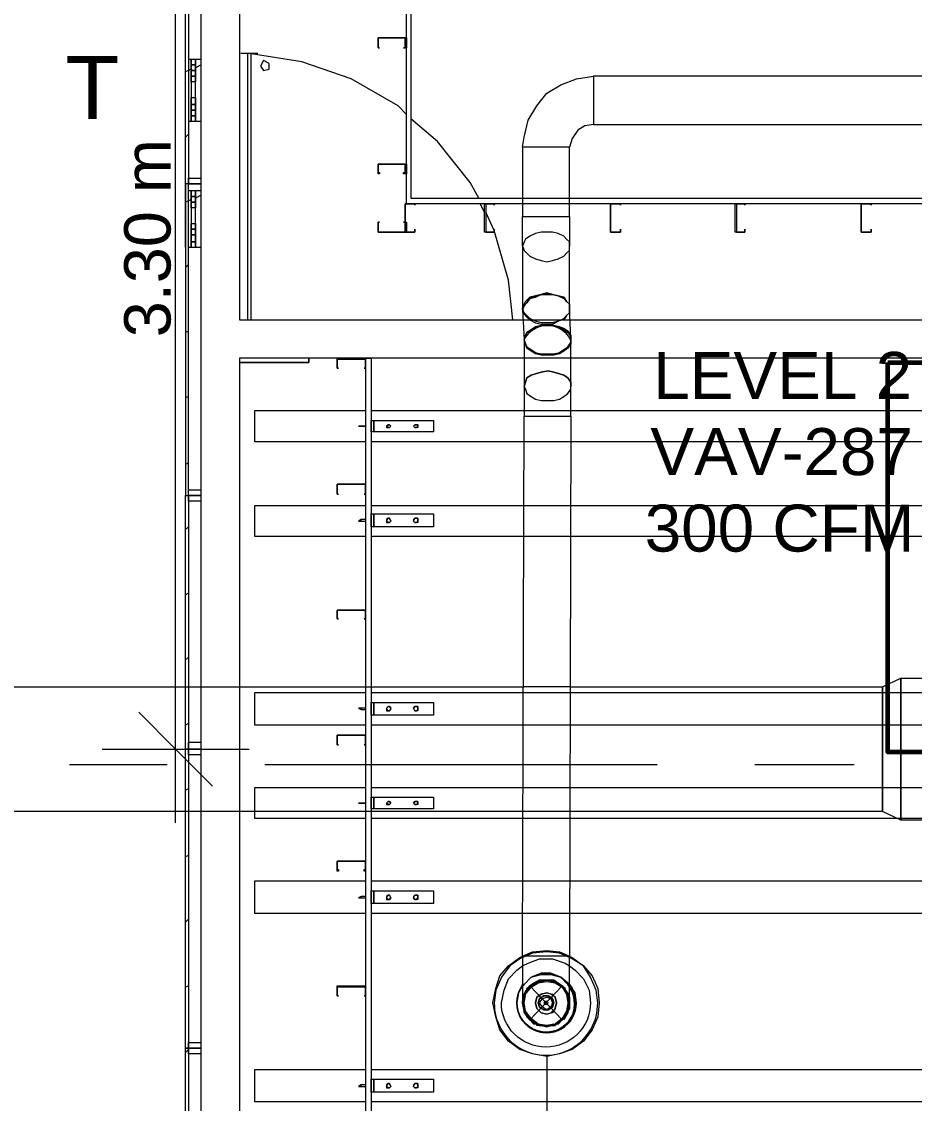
# Model space of a CAD drawing. Header units: metres. Extents: x -2 to 207, y -8 to 52.
# Drawn here: x 22.52 to 25.408, y 12.881 to 16.379 of the extents above; entities that cross this region are included whole.
import ezdxf

# ---------------------------------------------------------------- set-up
doc = ezdxf.new("R2010")
doc.units = ezdxf.units.M
doc.layers.add('HVAC - Ductos', color=5, linetype='Continuous', lineweight=0)
doc.layers.add('PDF_Text', color=7, linetype='Continuous', lineweight=0)
doc.layers.add('PDF_Geometry', color=7, linetype='Continuous', lineweight=0, true_color=0xaaaaaa)
doc.styles.add('PDF Helvetica', font='')
doc.styles.get('PDF Helvetica').set_extended_font_data('Helvetica')

msp = doc.modelspace()

# ---------------------------------------------------------------- linework, layer by layer
at = {"layer": 'HVAC - Ductos', "lineweight": 0}
for points in [[(23.0178, 13.7881), (23.0178, 17.3298), (23.0178, 19.3962)], [(24.2916, 15.7492), (24.2916, 15.7262), (24.2916, 15.685), (24.2916, 15.653), (24.2916, 15.6667), (24.2824, 15.6758), (24.2732, 15.685), (24.2549, 15.6942), (24.2365, 15.6988), (24.2182, 15.6988), (24.1999, 15.6988), (24.1816, 15.6942), (24.1632, 15.685), (24.1495, 15.6758), (24.1449, 15.6667), (24.1403, 15.653), (24.1403, 15.685), (24.1403, 15.7262), (24.1403, 15.7492), (24.1449, 15.7492), (24.1495, 15.7492), (24.1632, 15.7492), (24.1816, 15.7492), (24.1999, 15.7492), (24.2182, 15.7492), (24.2365, 15.7492), (24.2549, 15.7492), (24.2732, 15.7492), (24.2824, 15.7492), (24.2916, 15.7492), (24.2916, 15.9737), (24.2824, 15.9737), (24.2686, 15.9737), (24.2549, 15.9737), (24.2365, 15.9737), (24.2182, 15.9737), (24.1953, 15.9737), (24.177, 15.9737), (24.1632, 15.9737), (24.1495, 15.9737), (24.1449, 15.9737), (24.1403, 15.9737), (24.1449, 16.0057), (24.1587, 16.0607), (24.1862, 16.1065), (24.2182, 16.1477), (24.264, 16.1752), (24.3144, 16.1936), (24.3694, 16.2028), (24.3694, 16.1982), (24.3694, 16.189), (24.3694, 16.1798), (24.3694, 16.1615), (24.3694, 16.1431), (24.3694, 16.1248), (24.3694, 16.1065), (24.3694, 16.0882), (24.3694, 16.0699), (24.3694, 16.0607), (24.3694, 16.0515), (24.3694, 16.0469), (24.3419, 16.0423), (24.319, 16.0286), (24.3007, 16.0011), (24.2916, 15.9737), (24.2824, 15.9737), (24.2686, 15.9737), (24.2549, 15.9737), (24.2365, 15.9737), (24.2182, 15.9737), (24.1953, 15.9737), (24.177, 15.9737), (24.1632, 15.9737), (24.1495, 15.9737), (24.1449, 15.9737), (24.1403, 15.9737), (24.1403, 15.7492), (24.1449, 15.7492), (24.1495, 15.7492), (24.1632, 15.7492), (24.1816, 15.7492), (24.1999, 15.7492), (24.2182, 15.7492), (24.2365, 15.7492)], [(25.5881, 16.2028), (24.3694, 16.2028), (24.3694, 16.1982), (24.3694, 16.189), (24.3694, 16.1798), (24.3694, 16.1615), (24.3694, 16.1431), (24.3694, 16.1248), (24.3694, 16.1065), (24.3694, 16.0882), (24.3694, 16.0699), (24.3694, 16.0607), (24.3694, 16.0515), (24.3694, 16.0469), (25.5881, 16.0469)], [(24.1403, 15.653), (24.1449, 15.6392), (24.1541, 15.63), (24.1632, 15.6209), (24.1816, 15.6117), (24.1999, 15.6071), (24.2182, 15.6025), (24.2365, 15.6071), (24.2549, 15.6117), (24.2732, 15.6209), (24.2824, 15.63), (24.2916, 15.6392), (24.2916, 15.653)], [(24.1403, 15.4467), (24.1449, 15.433), (24.1541, 15.4239), (24.1632, 15.4147), (24.1816, 15.4055), (24.1999, 15.4009), (24.2182, 15.4009), (24.2365, 15.4009), (24.2549, 15.4101), (24.2732, 15.4193), (24.2824, 15.4285), (24.2916, 15.4376), (24.2916, 15.4513), (24.2916, 15.4376), (24.2824, 15.4285), (24.2732, 15.4147), (24.2549, 15.4101), (24.2365, 15.4055), (24.2182, 15.4055), (24.1999, 15.4055), (24.1816, 15.4101), (24.1632, 15.4193), (24.1541, 15.4285), (24.1449, 15.4376), (24.1403, 15.4513)], [(24.1449, 15.1994), (24.1495, 15.1902), (24.1541, 15.1764), (24.1678, 15.1672), (24.1816, 15.1581), (24.1999, 15.1536), (24.2228, 15.1536), (24.2411, 15.1536), (24.2594, 15.1581), (24.2732, 15.1672), (24.287, 15.1764), (24.2961, 15.1902), (24.2961, 15.1994)], [(24.1403, 13.8248), (14.0881, 13.8248), (14.0881, 14.228), (24.1449, 14.228)], [(24.2961, 14.228), (24.1449, 14.228)], [(24.2961, 14.228), (25.3041, 14.228), (25.3041, 13.8248), (24.2961, 13.8248)], [(22.8987, 14.1456), (23.0178, 14.0264), (23.1369, 13.9073)], [(22.7796, 14.0264), (23.0178, 14.0264), (23.256, 14.0264)], [(24.2961, 13.8248), (24.1403, 13.8248)], [(24.1403, 13.3575), (24.1724, 13.3712), (24.2182, 13.3758), (24.2594, 13.3712), (24.2916, 13.3575)], [(24.2916, 13.3529), (24.2594, 13.3667), (24.2182, 13.3712), (24.1724, 13.3667), (24.1403, 13.3529)], [(24.2916, 13.2063), (24.2916, 13.2109), (24.2916, 13.2292), (24.2916, 13.2613), (24.2916, 13.2979), (24.2916, 13.3392), (24.2916, 13.3575), (24.2824, 13.3575), (24.2732, 13.3575), (24.2549, 13.3575), (24.2365, 13.3575), (24.2182, 13.3575), (24.1953, 13.3575), (24.177, 13.3575), (24.1632, 13.3575), (24.1495, 13.3575), (24.1449, 13.3575), (24.1403, 13.3575), (24.1403, 13.3163), (24.1403, 13.275), (24.1403, 13.2429), (24.1403, 13.2201), (24.1403, 13.2063)], [(24.1403, 13.3254), (24.1587, 13.3346), (24.1953, 13.3484), (24.2365, 13.3484), (24.2778, 13.3346), (24.2916, 13.3254)], [(24.177, 13.3575), (24.1632, 13.3575), (24.1495, 13.3575), (24.1449, 13.3575)], [(24.1953, 13.3575), (24.1816, 13.3575)], [(24.287, 13.3575), (24.2824, 13.3575), (24.2732, 13.3575), (24.2549, 13.3575), (24.2365, 13.3575), (24.2182, 13.3575), (24.1999, 13.3575)], [(24.1495, 13.1743), (24.1632, 13.1513), (24.1862, 13.1376), (24.2182, 13.1284), (24.2457, 13.1376), (24.2686, 13.1513), (24.2549, 13.1376), (24.2365, 13.133), (24.2182, 13.1284), (24.1953, 13.133), (24.177, 13.1421), (24.1632, 13.1513), (24.1495, 13.1697), (24.1449, 13.188), (24.1403, 13.2063), (24.1403, 13.2109), (24.1449, 13.2247), (24.1495, 13.2429), (24.1632, 13.2613), (24.177, 13.2705), (24.1953, 13.2796), (24.2182, 13.2796), (24.2365, 13.2796), (24.2549, 13.2705), (24.2686, 13.2613), (24.2824, 13.2429), (24.2916, 13.2247), (24.2916, 13.2109), (24.2916, 13.2063), (24.2916, 13.188), (24.2824, 13.1697), (24.2686, 13.1513)], [(24.1449, 13.2292), (24.1449, 13.2338), (24.1495, 13.2383), (24.1632, 13.2567), (24.1862, 13.2705)], [(24.1862, 13.275), (24.2182, 13.2796), (24.1862, 13.275), (24.1907, 13.275), (24.2182, 13.2796), (24.2411, 13.275), (24.2457, 13.275), (24.2503, 13.275)], [(24.2457, 13.2705), (24.2686, 13.2567), (24.2824, 13.2383)], [(24.1403, 13.2063), (24.1449, 13.2338), (24.1403, 13.2063)], [(24.1495, 13.1788), (24.1449, 13.2063), (24.1495, 13.2292)], [(24.287, 13.2383), (24.287, 13.2338), (24.287, 13.2292), (24.2916, 13.2063), (24.287, 13.1788), (24.287, 13.1743), (24.2732, 13.1513)], [(24.2457, 13.133), (24.2365, 13.133), (24.2182, 13.1284), (24.1953, 13.133), (24.1907, 13.133), (24.1862, 13.133), (24.1862, 13.1376), (24.177, 13.1376), (24.1632, 13.1513), (24.1495, 13.1697), (24.1495, 13.1743), (24.1449, 13.1743), (24.1449, 13.1788), (24.1449, 13.188), (24.1403, 13.2063), (24.1403, 13.2109)], [(24.2411, 13.133), (24.2182, 13.1284), (24.1907, 13.133), (24.1862, 13.1376), (24.1632, 13.1513), (24.1495, 13.1743), (24.1449, 13.1788), (24.1403, 13.2063), (24.1449, 13.1743), (24.1632, 13.1513), (24.1862, 13.1376)], [(24.2916, 13.2109), (24.2916, 13.2063), (24.2916, 13.188), (24.287, 13.1788), (24.287, 13.1743), (24.2824, 13.1697), (24.2686, 13.1513), (24.2549, 13.1376), (24.2457, 13.1376)], [(24.2503, 13.1376), (24.2686, 13.1513), (24.287, 13.1743), (24.2916, 13.2063), (24.287, 13.1788)], [(24.1495, 13.1743), (24.1449, 13.1743), (24.1449, 13.1788)], [(24.2824, 13.1743), (24.2686, 13.1513), (24.2457, 13.1376), (24.2457, 13.133)], [(24.287, 13.1788), (24.287, 13.1743)], [(24.1907, 13.133), (24.1862, 13.133), (24.1862, 13.1376)], [(24.2411, 13.1376), (24.2182, 13.133), (24.1907, 13.1376)], [(24.2182, 13.0322), (24.2182, 12.6519)]]:
    msp.add_lwpolyline(points, dxfattribs=at)
for points in [[(24.2916, 15.653), (24.2916, 15.6667), (24.2824, 15.6758), (24.2732, 15.685), (24.2549, 15.6942), (24.2365, 15.6988), (24.2182, 15.6988), (24.1999, 15.6988), (24.1816, 15.6942), (24.1632, 15.685), (24.1495, 15.6758), (24.1449, 15.6667), (24.1403, 15.653), (24.1403, 15.4513), (24.1449, 15.4651), (24.1495, 15.4743), (24.1632, 15.488), (24.1816, 15.4925), (24.1999, 15.4971), (24.2182, 15.5017), (24.2365, 15.4971), (24.2549, 15.4925), (24.2732, 15.488), (24.2824, 15.4743), (24.2916, 15.4651), (24.2916, 15.4513)], [(24.2182, 15.5017), (24.1999, 15.4971), (24.1816, 15.4925), (24.1632, 15.488), (24.1495, 15.4743), (24.1449, 15.4651), (24.1403, 15.4513), (24.1403, 15.4467), (24.1449, 15.3505), (24.1449, 15.1994), (24.1495, 15.2131), (24.1541, 15.2268), (24.1678, 15.236), (24.1816, 15.2406), (24.1999, 15.2452), (24.2228, 15.2497), (24.2411, 15.2452), (24.2594, 15.2406), (24.2732, 15.236), (24.287, 15.2268), (24.2961, 15.2131), (24.2961, 15.1994), (24.2961, 15.3505), (24.2961, 15.3551), (24.2916, 15.4513), (24.2916, 15.4651), (24.2824, 15.4743), (24.2732, 15.4834), (24.2549, 15.4925), (24.2365, 15.4971), (24.2182, 15.4971), (24.1999, 15.4971), (24.1816, 15.488), (24.1632, 15.4834), (24.1541, 15.4697), (24.1449, 15.4605), (24.1403, 15.4467), (24.1449, 15.4605), (24.1541, 15.4697), (24.1632, 15.4834), (24.1816, 15.488), (24.1999, 15.4971), (24.2182, 15.4971), (24.2365, 15.4971), (24.2549, 15.4925), (24.2732, 15.4834), (24.2824, 15.4743), (24.2916, 15.4651), (24.2916, 15.4513), (24.2916, 15.4651), (24.2824, 15.4743), (24.2732, 15.488), (24.2549, 15.4925), (24.2365, 15.4971)], [(24.2228, 15.3963), (24.2411, 15.3963), (24.2594, 15.3918), (24.2732, 15.3826), (24.287, 15.3735), (24.2961, 15.3597), (24.2961, 15.3505), (24.2961, 15.3551), (24.2961, 15.3643), (24.287, 15.3781), (24.2732, 15.3872), (24.2594, 15.3918), (24.2411, 15.3963), (24.2228, 15.4009), (24.1999, 15.3963), (24.1816, 15.3918), (24.1678, 15.3826), (24.1541, 15.3735), (24.1495, 15.3643), (24.1449, 15.3505), (24.1495, 15.3597), (24.1541, 15.3735), (24.1678, 15.3826), (24.1816, 15.3918), (24.1999, 15.3963)], [(24.1541, 15.323), (24.1495, 15.3368), (24.1449, 15.3505), (24.1495, 15.3368), (24.1541, 15.3276), (24.1678, 15.3184), (24.1816, 15.3093), (24.1999, 15.3047), (24.2228, 15.3047), (24.2411, 15.3047), (24.2594, 15.3093), (24.2732, 15.3184), (24.287, 15.3276), (24.2961, 15.3414), (24.2961, 15.3505), (24.2961, 15.3368), (24.287, 15.323), (24.2732, 15.3138), (24.2594, 15.3047), (24.2411, 15.3001), (24.2228, 15.3001), (24.1999, 15.3001), (24.1816, 15.3047), (24.1678, 15.3138)], [(24.2961, 15.1994), (24.2961, 15.2131), (24.287, 15.2268), (24.2732, 15.236), (24.2594, 15.2406), (24.2411, 15.2452), (24.2228, 15.2497), (24.1999, 15.2452), (24.1816, 15.2406), (24.1678, 15.236), (24.1541, 15.2268), (24.1495, 15.2131), (24.1449, 15.1994), (24.1449, 15.1672), (24.1449, 15.126), (24.1449, 15.1032), (24.1495, 15.1032), (24.1541, 15.1032), (24.1678, 15.1032), (24.1816, 15.1032), (24.1999, 15.1032), (24.2228, 15.1032), (24.2411, 15.1032), (24.2594, 15.1032), (24.2732, 15.1032), (24.287, 15.1032), (24.2961, 15.1032), (24.2961, 15.126), (24.2961, 15.1672)], [(24.2961, 15.1032), (24.2916, 13.3575), (24.3007, 13.3529), (24.3374, 13.3254), (24.3648, 13.2933), (24.3832, 13.2521), (24.3878, 13.2063), (24.3832, 13.1605), (24.3648, 13.1192), (24.3374, 13.0826), (24.3007, 13.0551), (24.2594, 13.0414), (24.2182, 13.0322), (24.1724, 13.0414), (24.1311, 13.0551), (24.0945, 13.0826), (24.067, 13.1192), (24.0533, 13.1605), (24.0441, 13.2063), (24.0533, 13.2521), (24.067, 13.2933), (24.0945, 13.3254), (24.1311, 13.3529), (24.1403, 13.3575), (24.1449, 15.1032), (24.1495, 15.1032), (24.1541, 15.1032), (24.1678, 15.1032), (24.1816, 15.1032), (24.1999, 15.1032), (24.2228, 15.1032), (24.2411, 15.1032), (24.2594, 15.1032), (24.2732, 15.1032), (24.287, 15.1032)], [(25.3636, 13.7973), (25.3041, 13.8248), (25.3041, 14.228), (25.3636, 14.2555)], [(25.3636, 14.2555), (30.3348, 14.2555), (30.3348, 13.7973), (25.3636, 13.7973)], [(24.1449, 13.2659), (24.1678, 13.2887), (24.1999, 13.3025), (24.2319, 13.3025), (24.264, 13.2887), (24.2916, 13.2659), (24.264, 13.2887), (24.2319, 13.3025), (24.1999, 13.3025), (24.1678, 13.2887), (24.1449, 13.2659), (24.1403, 13.2659)], [(24.287, 13.2659), (24.264, 13.2887), (24.2319, 13.2979), (24.1999, 13.2979), (24.1678, 13.2887), (24.1449, 13.2659), (24.1403, 13.2613), (24.1449, 13.2659), (24.1678, 13.2887), (24.1999, 13.2979), (24.2319, 13.2979), (24.264, 13.2887), (24.287, 13.2659), (24.2916, 13.2567)], [(24.1403, 13.2659), (24.1265, 13.2383), (24.122, 13.2063), (24.1265, 13.2383)], [(24.287, 13.188), (24.2824, 13.1697), (24.2686, 13.1513), (24.2549, 13.1421), (24.2365, 13.133), (24.2182, 13.133), (24.1999, 13.133), (24.1816, 13.1421), (24.1632, 13.1513), (24.1541, 13.1697), (24.1449, 13.188), (24.1449, 13.2063), (24.1449, 13.2247), (24.1541, 13.2429), (24.1632, 13.2567), (24.1816, 13.2705), (24.1999, 13.275), (24.2182, 13.2796), (24.2365, 13.275), (24.2549, 13.2705), (24.2686, 13.2567), (24.2824, 13.2429), (24.287, 13.2247), (24.2916, 13.2063)], [(24.2824, 13.1788), (24.2686, 13.1559), (24.2457, 13.1376), (24.2182, 13.133), (24.1907, 13.1376), (24.1678, 13.1559), (24.1495, 13.1788), (24.1449, 13.2063), (24.1495, 13.2338), (24.1678, 13.2567), (24.1907, 13.2705), (24.2182, 13.275), (24.2457, 13.2705), (24.2686, 13.2567), (24.2824, 13.2338), (24.287, 13.2063)], [(24.1632, 13.2613), (24.1449, 13.2338), (24.1632, 13.2613), (24.1862, 13.275)], [(24.287, 13.2338), (24.2686, 13.2613), (24.2457, 13.275), (24.2182, 13.2796), (24.2457, 13.275), (24.2686, 13.2613), (24.287, 13.2338), (24.2916, 13.2063)], [(24.1862, 13.2247), (24.1816, 13.2063), (24.1862, 13.2247), (24.1999, 13.2338), (24.2182, 13.2383), (24.2365, 13.2338), (24.2457, 13.2247), (24.2503, 13.2063), (24.2457, 13.2247), (24.2319, 13.2338), (24.2182, 13.2383), (24.1999, 13.2338)], [(24.1953, 13.2201), (24.1907, 13.2063), (24.1953, 13.2201), (24.2091, 13.2292), (24.2228, 13.2292), (24.2365, 13.2201), (24.2411, 13.2063), (24.2365, 13.2201), (24.2228, 13.2292), (24.2091, 13.2292)], [(24.2319, 13.1925), (24.2182, 13.1834), (24.2045, 13.1925), (24.1953, 13.2063), (24.2045, 13.2201), (24.2182, 13.2247), (24.2319, 13.2201), (24.2365, 13.2063)], [(24.2457, 13.188), (24.2503, 13.2063), (24.2457, 13.188), (24.2365, 13.1743), (24.2182, 13.1697), (24.1999, 13.1743), (24.1862, 13.188), (24.1816, 13.2063), (24.1862, 13.188), (24.1999, 13.1743), (24.2182, 13.1697), (24.2319, 13.1743)], [(24.2365, 13.1925), (24.2411, 13.2063), (24.2365, 13.1925), (24.2228, 13.1834), (24.2091, 13.1834), (24.1953, 13.1925), (24.1907, 13.2063), (24.1953, 13.1925), (24.2091, 13.1834), (24.2228, 13.1834)], [(24.2182, 13.2017), (24.2228, 13.2063), (24.2182, 13.2017), (24.2136, 13.2017), (24.2091, 13.2063), (24.2136, 13.2109), (24.2182, 13.2109), (24.2228, 13.2063), (24.2182, 13.2109), (24.2136, 13.2109), (24.2136, 13.2063), (24.2136, 13.2017)], [(24.2411, 13.133), (24.2457, 13.133), (24.2503, 13.1376), (24.2457, 13.133)]]:
    msp.add_lwpolyline(points, close=True, dxfattribs=at)
for points in [[(24.1449, 15.3505), (24.1495, 15.3643), (24.1541, 15.3735), (24.1678, 15.3826), (24.1816, 15.3918), (24.1999, 15.3963), (24.2228, 15.4009), (24.2411, 15.3963), (24.2594, 15.3918), (24.2732, 15.3872), (24.287, 15.3781), (24.2961, 15.3643), (24.2961, 15.3551), (24.2961, 15.3505, 0.6064)], [(24.122, 13.2063, 1.387645), (24.2916, 13.2567), (24.3052, 13.2383), (24.3098, 13.2063, -1.39773), (24.1403, 13.2613), (24.1265, 13.2383), (24.122, 13.2063, 1.009867), (24.3144, 13.2063), (24.3098, 13.2383), (24.2916, 13.2659, -1.406621)]]:
    msp.add_lwpolyline(points, format="xyb", close=True, dxfattribs=at)
for points in [[(24.1403, 13.3529), (24.1311, 13.3484), (24.0991, 13.3254), (24.0716, 13.2887), (24.0533, 13.2475), (24.0487, 13.2063, 1.013803), (24.3832, 13.2063), (24.3786, 13.2475), (24.3602, 13.2887), (24.3374, 13.3254), (24.3007, 13.3484), (24.2916, 13.3529)], [(24.2916, 13.3254), (24.3098, 13.3117), (24.3374, 13.2842), (24.3556, 13.2475), (24.3602, 13.2063, -0.994109), (24.0716, 13.2063), (24.0807, 13.2475), (24.0945, 13.2842), (24.122, 13.3117), (24.1403, 13.3254)]]:
    msp.add_lwpolyline(points, format="xyb", dxfattribs=at)
at = {"layer": 'PDF_Geometry', "lineweight": 0}
for points in [[(23.059, 17.7468), (23.059, 17.7651), (23.059, 17.7834), (23.1003, 17.7834), (23.1003, 21.1097), (23.114, 21.1097), (23.114, 16.8671), (23.1003, 16.8671), (23.059, 16.8671), (23.059, 15.8545), (23.0499, 15.8545)], [(23.1003, 11.1995), (23.1003, 16.8671), (23.224, 16.8671), (23.224, 21.1097), (23.224, 16.8671), (23.224, 15.4147), (26.7702, 15.4147), (26.7702, 16.8671), (26.7702, 21.1097), (26.7702, 16.8671), (26.7702, 21.1097), (26.8939, 21.1097), (26.8939, 16.8671), (26.7702, 16.8671), (26.7885, 16.8671), (26.7885, 21.1097), (26.7885, 16.8671), (26.8801, 16.8671), (26.8801, 21.1097), (26.7885, 21.1097), (26.7702, 21.1097), (26.7702, 16.8671), (26.8939, 16.8671), (26.8939, 11.1995)], [(23.0499, 15.6484), (23.0499, 15.8545), (23.0499, 14.8465), (23.059, 14.8465), (23.059, 15.8545), (23.0499, 15.8545), (23.0499, 16.8671), (23.059, 16.8671)], [(23.2836, 16.276), (23.2286, 16.276)], [(23.2514, 15.4147), (23.2514, 16.276)], [(23.7646, 16.079), (23.7372, 16.1065), (23.5859, 16.1936), (23.4256, 16.2486), (23.256, 16.276)], [(23.2606, 16.276), (23.2606, 15.4147)], [(23.0499, 16.0561), (23.0499, 16.2577)], [(23.059, 16.2577), (23.0682, 16.2577), (23.0682, 16.0561), (23.059, 16.0561)], [(23.1003, 16.0561), (23.082, 16.0561), (23.082, 16.2577), (23.1003, 16.2577)], [(23.1003, 16.2394), (23.082, 16.2302)], [(23.0682, 16.2256), (23.059, 16.221), (23.0499, 16.2165)], [(23.9983, 15.8087), (23.9708, 15.8591), (23.8654, 15.992), (23.7784, 16.0653)], [(23.059, 16.0149), (23.0499, 16.0057)], [(23.1003, 15.8316), (23.059, 15.8316), (23.059, 15.8545), (23.059, 15.8728), (23.1003, 15.8728)], [(23.1003, 15.8545), (23.059, 15.8545), (23.1003, 15.8545)], [(23.1003, 15.6484), (23.082, 15.6484), (23.082, 15.8316), (23.082, 15.8133), (23.0682, 15.8133), (23.0682, 15.8316), (23.0682, 15.6484), (23.059, 15.6484)], [(23.1003, 15.8179), (23.082, 15.8087)], [(23.0682, 15.8041), (23.059, 15.7996), (23.0499, 15.795)], [(24.0167, 15.7629), (24.0029, 15.7904)], [(24.1083, 15.4147), (24.0945, 15.543), (24.0487, 15.7034), (24.0212, 15.7629)], [(23.059, 15.5933), (23.0499, 15.5842)], [(23.059, 15.3781), (23.0499, 15.3735)], [(26.7702, 11.1995), (26.7702, 15.291), (23.224, 15.291), (23.224, 11.1995)], [(23.6318, 15.2589), (23.6272, 15.2589), (23.6318, 15.2589), (23.6318, 15.2864), (23.5447, 15.2864), (23.5401, 15.2864), (23.5401, 15.2589), (23.5401, 15.2864), (23.5401, 15.291), (23.5447, 15.291), (23.6318, 15.291), (23.6318, 11.1995), (23.3018, 11.1995), (23.6318, 11.1995)], [(23.6318, 15.291), (23.6501, 15.291), (23.6501, 11.1995), (26.3487, 11.1995), (23.6501, 11.1995)], [(23.059, 15.1672), (23.0499, 15.1627)], [(23.6318, 15.0207), (23.2744, 15.0207), (23.2744, 15.1214), (23.6318, 15.1214)], [(23.6501, 15.1214), (26.3487, 15.1214)], [(23.6089, 15.071), (23.618, 15.071), (23.6089, 15.071)], [(23.618, 15.071), (23.6318, 15.071), (23.618, 15.071)], [(23.6592, 15.0665), (23.6592, 15.0619)], [(26.3487, 15.0207), (23.6501, 15.0207)], [(23.059, 14.9519), (23.0499, 14.9473)], [(23.6318, 14.8511), (23.6272, 14.8511), (23.6318, 14.8511), (23.6318, 14.8832), (23.5447, 14.8832), (23.5401, 14.8832), (23.5401, 14.8511), (23.5401, 14.8832), (23.5447, 14.8832), (23.6318, 14.8832)], [(23.1003, 14.8283), (23.059, 14.8283), (23.059, 14.8465), (23.059, 14.8649), (23.1003, 14.8649)], [(23.1003, 14.8465), (23.059, 14.8465), (23.1003, 14.8465)], [(23.6318, 14.7137), (23.2744, 14.7137), (23.2744, 14.8145), (23.6318, 14.8145)], [(23.6501, 14.8145), (26.3487, 14.8145)], [(23.6318, 14.7686), (23.618, 14.7686), (23.6089, 14.764), (23.618, 14.764), (23.6318, 14.764)], [(23.618, 14.764), (23.618, 14.7686)], [(23.6592, 14.7732), (23.6592, 14.7686)], [(23.6592, 14.764), (23.6592, 14.7595)], [(23.059, 14.7458), (23.0499, 14.7366)], [(26.3487, 14.7137), (23.6501, 14.7137)], [(23.059, 14.5304), (23.0499, 14.5258)], [(23.6318, 14.448), (23.6272, 14.448), (23.6318, 14.448), (23.6318, 14.4754), (23.5447, 14.4754), (23.5401, 14.4754), (23.5401, 14.448), (23.5401, 14.4754), (23.5447, 14.4754), (23.6318, 14.4754)], [(23.059, 14.3243), (23.0499, 14.3151)], [(23.6318, 14.1043), (23.2744, 14.1043), (23.2744, 14.2097), (23.6318, 14.2097)], [(23.6501, 14.2097), (26.3487, 14.2097)], [(23.6318, 14.1593), (23.618, 14.1593), (23.6089, 14.1593), (23.618, 14.1547), (23.6318, 14.1547)], [(23.618, 14.1547), (23.618, 14.1593)], [(23.6592, 14.1639), (23.6592, 14.1593)], [(23.6592, 14.1547), (23.6592, 14.1501)], [(23.059, 14.1089), (23.0499, 14.1043)], [(26.3487, 14.1043), (23.6501, 14.1043)], [(23.6318, 14.0402), (23.6272, 14.0402), (23.6318, 14.0402), (23.6318, 14.0676), (23.6318, 14.0722), (23.5447, 14.0722), (23.5401, 14.0722), (23.5401, 14.0676), (23.5401, 14.0402), (23.5401, 14.0676), (23.5401, 14.0722), (23.5447, 14.0722), (23.6318, 14.0722)], [(23.1003, 14.0081), (23.059, 14.0081), (23.059, 14.0264), (23.059, 14.0494), (23.1003, 14.0494)], [(23.1003, 14.0264), (23.059, 14.0264), (23.1003, 14.0264)], [(22.9903, 13.976), (22.6742, 13.976)], [(24.5756, 13.976), (23.3064, 13.976)], [(25.2125, 13.976), (24.8917, 13.976)], [(23.059, 13.8982), (23.0499, 13.8936)], [(23.6318, 13.8019), (23.2744, 13.8019), (23.2744, 13.9027), (23.6318, 13.9027)], [(23.6501, 13.9027), (26.3487, 13.9027)], [(23.6089, 13.8523), (23.618, 13.8523), (23.6089, 13.8523)], [(23.618, 13.8523), (23.6318, 13.8523), (23.618, 13.8523)], [(26.3487, 13.8019), (23.6501, 13.8019)], [(23.059, 13.6828), (23.0499, 13.6782)], [(23.6318, 13.6324), (23.6272, 13.6324), (23.6272, 13.637), (23.6318, 13.637), (23.6318, 13.6644), (23.5447, 13.6644), (23.5401, 13.6644), (23.5401, 13.637), (23.5447, 13.637), (23.5447, 13.6324), (23.5401, 13.6324), (23.5401, 13.6644), (23.5447, 13.6644), (23.6318, 13.6644)], [(23.6318, 13.495), (23.2744, 13.495), (23.2744, 13.6003), (23.6318, 13.6003)], [(23.6501, 13.6003), (26.3487, 13.6003)], [(23.6318, 13.5499), (23.618, 13.5499), (23.6089, 13.5454), (23.618, 13.5454), (23.6318, 13.5454)], [(23.618, 13.5454), (23.618, 13.5499)], [(23.6592, 13.5545), (23.6592, 13.5499)], [(23.6592, 13.5454), (23.6592, 13.5408)], [(23.059, 13.4766), (23.0499, 13.4674)], [(26.3487, 13.495), (23.6501, 13.495)], [(23.059, 13.2613), (23.0499, 13.2567)], [(23.6318, 13.2292), (23.6272, 13.2292), (23.6318, 13.2292), (23.6318, 13.2567), (23.5447, 13.2567), (23.5401, 13.2567), (23.5401, 13.2292), (23.5401, 13.2567), (23.5401, 13.2613), (23.5447, 13.2613), (23.6318, 13.2613)], [(23.059, 13.0551), (23.0499, 13.0459)], [(23.1003, 13.0414), (23.059, 13.0414), (23.059, 13.0597), (23.059, 13.078), (23.1003, 13.078)], [(23.1003, 13.0597), (23.059, 13.0597), (23.1003, 13.0597)], [(23.6318, 12.8856), (23.2744, 12.8856), (23.2744, 12.991), (23.6318, 12.991)], [(23.6501, 12.991), (26.3487, 12.991)], [(23.6592, 12.9452), (23.6592, 12.9406)], [(23.6318, 12.9406), (23.618, 12.9406), (23.6089, 12.936), (23.618, 12.936), (23.6318, 12.936)], [(23.618, 12.936), (23.618, 12.9406)], [(23.6592, 12.936), (23.6592, 12.9314)], [(26.3487, 12.8856), (23.6501, 12.8856)]]:
    msp.add_lwpolyline(points, dxfattribs=at)
for points in [[(23.7646, 15.7904), (23.7646, 15.8087), (23.7646, 20.6836), (23.7646, 20.6974), (26.2159, 20.6974), (26.2159, 20.6836), (26.2159, 15.8087), (26.2159, 15.7904)], [(26.1975, 15.8087), (26.1975, 20.6836), (23.7784, 20.6836), (23.7784, 15.8087)], [(23.673, 16.3218), (23.673, 16.3264), (23.76, 16.3264), (23.7646, 16.3264), (23.7646, 16.3218), (23.7646, 16.2944), (23.7554, 16.2944), (23.76, 16.2944), (23.76, 16.3218), (23.76, 16.3264), (23.673, 16.3264), (23.673, 16.3218), (23.673, 16.2944)], [(23.6775, 16.2944), (23.673, 16.2944)], [(23.082, 16.2577), (23.082, 16.2394), (23.0682, 16.2394), (23.0682, 16.2577)], [(23.082, 16.221), (23.0682, 16.221), (23.0682, 16.2394), (23.082, 16.2394)], [(23.2927, 16.2348), (23.3018, 16.221), (23.3202, 16.2256), (23.3202, 16.244), (23.3018, 16.2532)], [(23.082, 16.2028), (23.0682, 16.2028), (23.0682, 16.221), (23.082, 16.221)], [(23.082, 16.1844), (23.0682, 16.1844), (23.0682, 16.2028), (23.082, 16.2028)], [(23.0682, 16.1111), (23.0682, 16.134), (23.082, 16.134), (23.082, 16.1111)], [(23.0682, 16.0928), (23.0682, 16.1111), (23.082, 16.1111), (23.082, 16.0928)], [(23.0682, 16.0745), (23.0682, 16.0928), (23.082, 16.0928), (23.082, 16.0745)], [(23.0682, 16.0561), (23.0682, 16.0745), (23.082, 16.0745), (23.082, 16.0561)], [(23.673, 15.9187), (23.76, 15.9187), (23.7646, 15.9187), (23.7646, 15.8866), (23.7554, 15.8866), (23.7554, 15.8912), (23.76, 15.8912), (23.76, 15.9187), (23.673, 15.9187), (23.673, 15.8912), (23.6775, 15.8912), (23.6775, 15.8866), (23.673, 15.8866)], [(23.082, 15.795), (23.0682, 15.795), (23.0682, 15.8133), (23.082, 15.8133)], [(23.082, 15.7766), (23.0682, 15.7766), (23.0682, 15.795), (23.082, 15.795)], [(23.7646, 15.7904), (23.76, 15.7904), (23.76, 15.6988), (23.7646, 15.6988), (23.7921, 15.6988), (23.7921, 15.7079), (23.7921, 15.6988), (23.7646, 15.6988), (23.76, 15.6988), (23.76, 15.7904), (23.7646, 15.7904), (23.7921, 15.7904)], [(23.7921, 15.7858), (23.7921, 15.7904)], [(24.0212, 15.7904), (24.0212, 15.6988), (24.0487, 15.6988), (24.0487, 15.7079), (24.0487, 15.6988), (24.0212, 15.6988), (24.0167, 15.6988), (24.0167, 15.7904), (24.0212, 15.7904), (24.0487, 15.7904)], [(24.0487, 15.7858), (24.0487, 15.7904)], [(24.4244, 15.7904), (24.4244, 15.6988), (24.4565, 15.6988), (24.4565, 15.7079), (24.4565, 15.6988), (24.4244, 15.6988), (24.4244, 15.7904), (24.4565, 15.7904)], [(24.4565, 15.7858), (24.4565, 15.7904)], [(24.8322, 15.7904), (24.8322, 15.6988), (24.8596, 15.6988), (24.8596, 15.7079), (24.8596, 15.6988), (24.8322, 15.6988), (24.8276, 15.6988), (24.8276, 15.7904), (24.8322, 15.7904), (24.8596, 15.7904)], [(24.8596, 15.7858), (24.8596, 15.7904)], [(25.2353, 15.7904), (25.2353, 15.6988), (25.2674, 15.6988), (25.2674, 15.7079), (25.2674, 15.6988), (25.2353, 15.6988), (25.2353, 15.7904), (25.2674, 15.7904)], [(25.2674, 15.7858), (25.2674, 15.7904)], [(23.0682, 15.7079), (23.0682, 15.7262), (23.082, 15.7262), (23.082, 15.7079)], [(23.0682, 15.6896), (23.0682, 15.7079), (23.082, 15.7079), (23.082, 15.6896)], [(23.7646, 15.6988), (23.76, 15.6988), (23.673, 15.6988), (23.673, 15.7308), (23.6775, 15.7308), (23.673, 15.7308), (23.673, 15.6988), (23.76, 15.6988), (23.76, 15.7308), (23.7554, 15.7308), (23.7646, 15.7308)], [(23.0682, 15.6667), (23.0682, 15.6896), (23.082, 15.6896), (23.082, 15.6667)], [(23.0682, 15.6484), (23.0682, 15.6667), (23.082, 15.6667), (23.082, 15.6484)], [(23.4485, 15.291), (23.4485, 15.2772), (23.224, 15.2772), (23.4485, 15.2772)], [(23.5447, 15.2589), (23.5401, 15.2589)], [(23.6501, 15.0894), (23.6592, 15.0894), (23.8516, 15.0894), (23.8516, 15.0527), (23.6592, 15.0527), (23.6501, 15.0527)], [(23.6592, 15.0894), (23.6592, 15.0527)], [(23.6592, 15.071), (23.6592, 15.0665), (23.6592, 15.0619), (23.6592, 15.0665), (23.6592, 15.071), (23.6592, 15.0756), (23.6592, 15.071), (23.6592, 15.0665), (23.6592, 15.071), (23.6592, 15.0756)], [(23.7005, 15.071), (23.7005, 15.0665), (23.7096, 15.0665), (23.7142, 15.071), (23.7096, 15.0756), (23.7051, 15.0756)], [(23.7142, 15.071), (23.7096, 15.0665), (23.7051, 15.0665), (23.7005, 15.071), (23.7051, 15.0756), (23.7096, 15.0756)], [(23.7876, 15.071), (23.7921, 15.0665), (23.7967, 15.0665), (23.8013, 15.071), (23.8013, 15.0756), (23.7921, 15.0756)], [(23.8013, 15.071), (23.8013, 15.0665), (23.7921, 15.0665), (23.7876, 15.071), (23.7921, 15.0756), (23.8013, 15.0756)], [(23.0499, 14.8465), (23.059, 14.8465), (23.059, 14.0264), (23.0499, 14.0264)], [(23.5447, 14.8511), (23.5401, 14.8511)], [(23.6501, 14.787), (23.6592, 14.787), (23.8516, 14.787), (23.8516, 14.7458), (23.6592, 14.7458), (23.6501, 14.7458)], [(23.6592, 14.787), (23.6592, 14.7458)], [(23.6592, 14.764), (23.6592, 14.7595), (23.6592, 14.764), (23.6592, 14.7732), (23.6592, 14.764), (23.6592, 14.7595), (23.6592, 14.764), (23.6592, 14.7732)], [(23.7005, 14.764), (23.7005, 14.7595), (23.7096, 14.7595), (23.7142, 14.764), (23.7096, 14.7732), (23.7051, 14.7732), (23.7005, 14.7686)], [(23.7142, 14.764), (23.7096, 14.7595), (23.7051, 14.7595), (23.7005, 14.764), (23.7051, 14.7732), (23.7096, 14.7732)], [(23.7876, 14.764), (23.7921, 14.7595), (23.7967, 14.7595), (23.8013, 14.764), (23.8013, 14.7732), (23.7921, 14.7732), (23.7876, 14.7686)], [(23.8013, 14.764), (23.8013, 14.7595), (23.7921, 14.7595), (23.7876, 14.764), (23.7921, 14.7732), (23.8013, 14.7732)], [(23.5447, 14.448), (23.5401, 14.448)], [(23.6501, 14.1776), (23.6592, 14.1776), (23.8516, 14.1776), (23.8516, 14.1364), (23.6592, 14.1364), (23.6501, 14.1364)], [(23.6592, 14.1776), (23.6592, 14.1364)], [(23.6592, 14.1593), (23.6592, 14.1501), (23.6592, 14.1593), (23.6592, 14.1639), (23.6592, 14.1593), (23.6592, 14.1501), (23.6592, 14.1593), (23.6592, 14.1639)], [(23.7005, 14.1593), (23.7005, 14.1501), (23.7096, 14.1501), (23.7142, 14.1547), (23.7142, 14.1593), (23.7096, 14.1639), (23.7051, 14.1639)], [(23.7142, 14.1593), (23.7096, 14.1501), (23.7051, 14.1501), (23.7005, 14.1593), (23.7051, 14.1639), (23.7096, 14.1639)], [(23.7876, 14.1593), (23.7921, 14.1501), (23.7967, 14.1501), (23.8013, 14.1547), (23.8013, 14.1593), (23.8013, 14.1639), (23.7921, 14.1639)], [(23.8013, 14.1593), (23.8013, 14.1501), (23.7921, 14.1501), (23.7876, 14.1593), (23.7921, 14.1639), (23.8013, 14.1639)], [(23.5447, 14.0402), (23.5401, 14.0402)], [(23.0499, 14.0264), (23.059, 14.0264), (23.059, 13.0597), (23.0499, 13.0597)], [(23.6501, 13.8707), (23.6592, 13.8707), (23.8516, 13.8707), (23.8516, 13.834), (23.6592, 13.834), (23.6501, 13.834)], [(23.6592, 13.8707), (23.6592, 13.834)], [(23.6592, 13.8523), (23.6592, 13.8477), (23.6592, 13.8523), (23.6592, 13.8569), (23.6592, 13.8523), (23.6592, 13.8477), (23.6592, 13.8523), (23.6592, 13.8569)], [(23.7005, 13.8523), (23.7005, 13.8477), (23.7096, 13.8477), (23.7142, 13.8523), (23.7096, 13.8569), (23.7051, 13.8569)], [(23.7142, 13.8523), (23.7096, 13.8477), (23.7051, 13.8477), (23.7005, 13.8523), (23.7051, 13.8569), (23.7096, 13.8569)], [(23.7876, 13.8523), (23.7921, 13.8477), (23.7967, 13.8477), (23.8013, 13.8523), (23.8013, 13.8569), (23.7921, 13.8569)], [(23.8013, 13.8523), (23.8013, 13.8477), (23.7921, 13.8477), (23.7876, 13.8523), (23.7921, 13.8569), (23.8013, 13.8569)], [(23.6501, 13.5682), (23.6592, 13.5682), (23.8516, 13.5682), (23.8516, 13.527), (23.6592, 13.527), (23.6501, 13.527)], [(23.6592, 13.5682), (23.6592, 13.527)], [(23.6592, 13.5454), (23.6592, 13.5408), (23.6592, 13.5454), (23.6592, 13.5545), (23.6592, 13.5454), (23.6592, 13.5408), (23.6592, 13.5454), (23.6592, 13.5545)], [(23.7005, 13.5454), (23.7005, 13.5408), (23.7096, 13.5408), (23.7142, 13.5454), (23.7096, 13.5545), (23.7051, 13.5545), (23.7005, 13.5499)], [(23.7142, 13.5454), (23.7096, 13.5408), (23.7051, 13.5408), (23.7005, 13.5454), (23.7051, 13.5545), (23.7096, 13.5545)], [(23.7876, 13.5454), (23.7921, 13.5408), (23.7967, 13.5408), (23.8013, 13.5454), (23.8013, 13.5545), (23.7921, 13.5545), (23.7876, 13.5499)], [(23.8013, 13.5454), (23.8013, 13.5408), (23.7921, 13.5408), (23.7876, 13.5454), (23.7921, 13.5545), (23.8013, 13.5545)], [(23.5447, 13.2292), (23.5401, 13.2292)], [(23.0499, 13.0597), (23.059, 13.0597), (23.059, 11.9784), (23.0499, 11.9784)], [(23.6501, 12.9589), (23.6592, 12.9589), (23.8516, 12.9589), (23.8516, 12.9176), (23.6592, 12.9176), (23.6501, 12.9176)], [(23.6592, 12.9589), (23.6592, 12.9176)], [(23.6592, 12.936), (23.6592, 12.9314), (23.6592, 12.936), (23.6592, 12.9452), (23.6592, 12.936), (23.6592, 12.9314), (23.6592, 12.936), (23.6592, 12.9452)], [(23.7005, 12.936), (23.7005, 12.9314), (23.7096, 12.9314), (23.7142, 12.936), (23.7096, 12.9452), (23.7051, 12.9452), (23.7005, 12.9406)], [(23.7142, 12.936), (23.7096, 12.9314), (23.7051, 12.9314), (23.7005, 12.936), (23.7051, 12.9452), (23.7096, 12.9452)], [(23.7876, 12.936), (23.7921, 12.9314), (23.7967, 12.9314), (23.8013, 12.936), (23.8013, 12.9452), (23.7921, 12.9452), (23.7876, 12.9406)], [(23.8013, 12.936), (23.8013, 12.9314), (23.7921, 12.9314), (23.7876, 12.936), (23.7921, 12.9452), (23.8013, 12.9452)]]:
    msp.add_lwpolyline(points, close=True, dxfattribs=at)
at = {"layer": 'PDF_Geometry', "color": 232, "lineweight": 60, "true_color": 0xe91e64}
msp.add_lwpolyline([(25.3223, 15.2769), (26.1608, 15.2769), (26.1608, 14.0163), (25.3223, 14.0163)], close=True, dxfattribs=at)
at = {"layer": 'PDF_Geometry', "color": 8, "lineweight": 0, "true_color": 0x808080}
msp.add_lwpolyline([(24.2778, 13.2521), (24.2411, 13.2796), (24.1953, 13.2796), (24.1541, 13.2521), (24.1403, 13.2063), (24.1541, 13.1605), (24.1953, 13.133), (24.2411, 13.133), (24.2778, 13.1605), (24.2916, 13.2063)], close=True, dxfattribs=at)
for points in [[(24.1632, 13.2613), (24.2686, 13.1513)], [(24.2686, 13.2613), (24.1632, 13.1513)]]:
    msp.add_lwpolyline(points, dxfattribs=at)

# ---------------------------------------------------------------- texts
at = {"layer": 'PDF_Text', "lineweight": 0, "attachment_point": 4, "style": 'PDF Helvetica'}
for s, insert, char_height in [('T', (22.6613, 16.1661), 0.2047), ('LEVEL 2', (24.5628, 15.2351), 0.1519), ('VAV-287', (24.5536, 14.9876), 0.1519), ('300 CFM', (24.5353, 14.7402), 0.1519)]:
    msp.add_mtext(s, dxfattribs=dict(at, insert=insert, char_height=char_height))
at = {"layer": 'PDF_Text', "lineweight": 0, "insert": (22.9274, 15.3584), "char_height": 0.15002, "attachment_point": 4, "rotation": 90, "style": 'PDF Helvetica'}
msp.add_mtext('3.30 m', dxfattribs=at)

doc.saveas('drawing.dxf')
